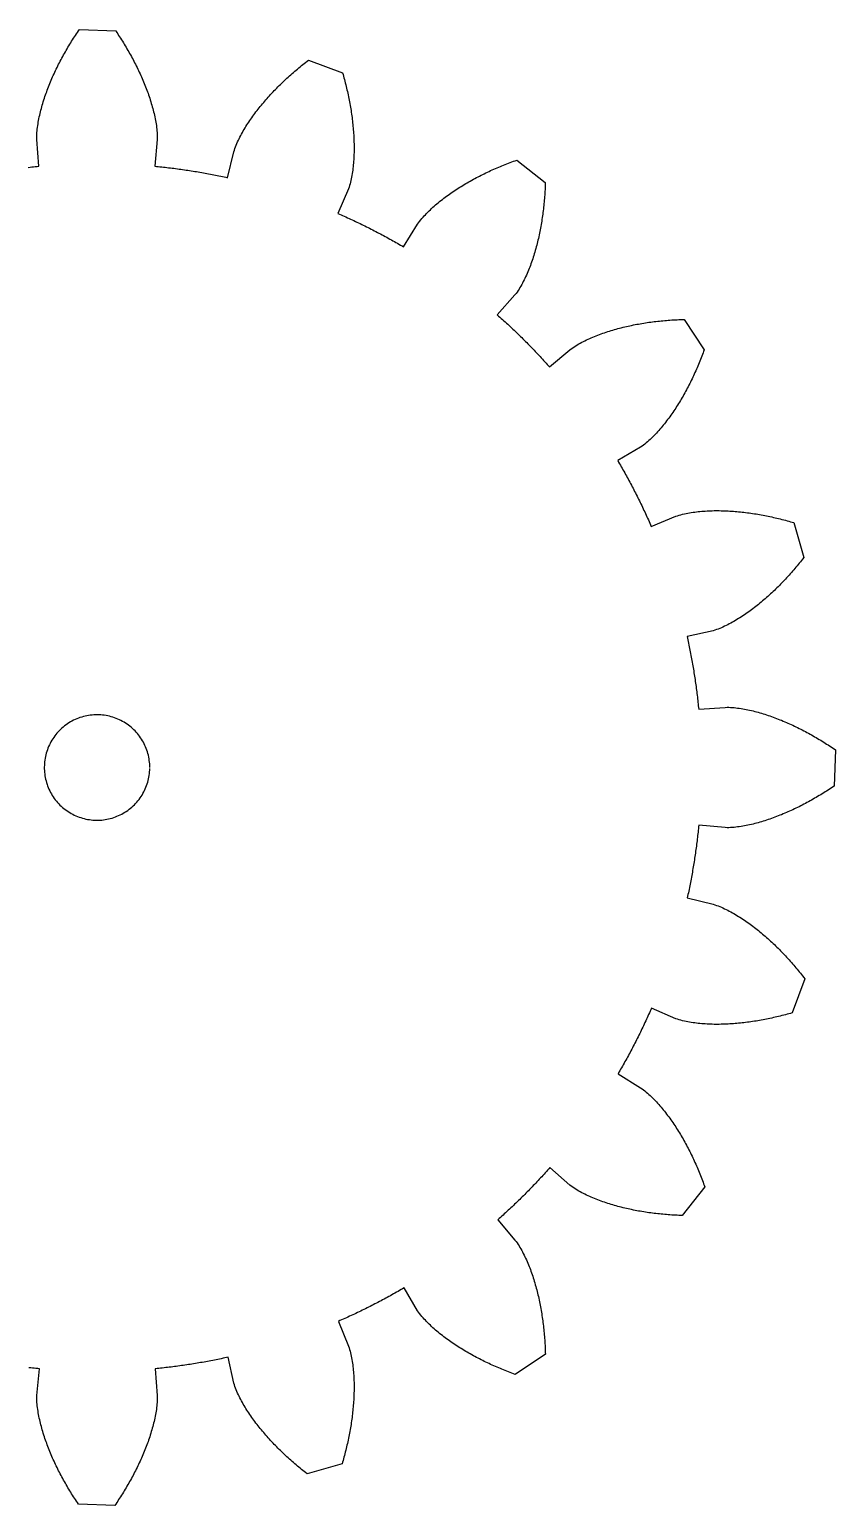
# Model space of a CAD drawing. Header units: millimetres. Extents: x -55 to 60, y -17 to 21.
# Drawn here: x 47.97 to 60.06, y -9.09 to 13.06 of the extents above; entities that cross this region are included whole.
import ezdxf

# ---------------------------------------------------------------- set-up
doc = ezdxf.new("R2010")
doc.units = ezdxf.units.MM
doc.header["$MEASUREMENT"] = 0
doc.layers.add('Layer 1', color=7, linetype='Continuous')

msp = doc.modelspace()

# ---------------------------------------------------------------- linework, layer by layer
at = {"layer": 'Layer 1', "color": 40, "lineweight": 25}
msp.add_lwpolyline([(47.9523, 10.9928), (47.9785, 10.9957), (48.0047, 10.9986), (48.031, 11.0014), (48.0572, 11.0042), (48.0834, 11.0068), (48.1097, 11.0094), (48.0807, 11.4084), (48.0797, 11.4347), (48.0799, 11.4611), (48.0809, 11.4875), (48.0825, 11.5138), (48.0847, 11.5401), (48.0873, 11.5664), (48.0905, 11.5926), (48.094, 11.6187), (48.0979, 11.6448), (48.1022, 11.6708), (48.1069, 11.6968), (48.1118, 11.7227), (48.1171, 11.7486), (48.1227, 11.7744), (48.1286, 11.8001), (48.1348, 11.8258), (48.1412, 11.8514), (48.1479, 11.8769), (48.1548, 11.9024), (48.162, 11.9278), (48.1694, 11.9531), (48.1771, 11.9784), (48.185, 12.0036), (48.1931, 12.0288), (48.2015, 12.0538), (48.21, 12.0788), (48.2187, 12.1037), (48.2277, 12.1285), (48.2368, 12.1533), (48.2462, 12.1781), (48.2557, 12.2027), (48.2654, 12.2272), (48.2753, 12.2517), (48.2854, 12.2761), (48.2957, 12.3005), (48.3061, 12.3247), (48.3167, 12.3489), (48.3275, 12.373), (48.3384, 12.397), (48.3495, 12.421), (48.3608, 12.4449), (48.3722, 12.4687), (48.3838, 12.4924), (48.3955, 12.5161), (48.4074, 12.5397), (48.4194, 12.5632), (48.4316, 12.5867), (48.4439, 12.6101), (48.4564, 12.6334), (48.469, 12.6566), (48.4817, 12.6797), (48.4946, 12.7028), (48.5076, 12.7258), (48.5208, 12.7487), (48.534, 12.7715), (48.5475, 12.7943), (48.561, 12.817), (48.5747, 12.8396), (48.5885, 12.8621), (48.6024, 12.8846), (48.6165, 12.907), (48.6306, 12.9293), (48.6449, 12.9515), (48.6593, 12.9736), (48.6738, 12.9957), (48.6884, 13.0177), (48.7032, 13.0396), (48.718, 13.0615), (49.2635, 13.0396), (49.2782, 13.0177), (49.2929, 12.9957), (49.3074, 12.9736), (49.3218, 12.9515), (49.3361, 12.9293), (49.3502, 12.907), (49.3643, 12.8846), (49.3782, 12.8621), (49.392, 12.8396), (49.4057, 12.817), (49.4192, 12.7943), (49.4326, 12.7715), (49.4459, 12.7487), (49.459, 12.7258), (49.4721, 12.7028), (49.485, 12.6797), (49.4977, 12.6566), (49.5103, 12.6334), (49.5228, 12.6101), (49.5351, 12.5867), (49.5473, 12.5632), (49.5593, 12.5397), (49.5712, 12.5161), (49.5829, 12.4924), (49.5945, 12.4687), (49.6059, 12.4449), (49.6171, 12.421), (49.6282, 12.397), (49.6392, 12.373), (49.65, 12.3489), (49.6606, 12.3247), (49.671, 12.3005), (49.6812, 12.2761), (49.6913, 12.2517), (49.7012, 12.2272), (49.7109, 12.2027), (49.7205, 12.1781), (49.7298, 12.1533), (49.739, 12.1285), (49.7479, 12.1037), (49.7567, 12.0788), (49.7652, 12.0538), (49.7735, 12.0288), (49.7817, 12.0036), (49.7896, 11.9784), (49.7972, 11.9531), (49.8046, 11.9278), (49.8118, 11.9024), (49.8188, 11.8769), (49.8255, 11.8514), (49.8319, 11.8258), (49.8381, 11.8001), (49.8439, 11.7744), (49.8495, 11.7486), (49.8548, 11.7227), (49.8598, 11.6968), (49.8644, 11.6708), (49.8687, 11.6448), (49.8727, 11.6187), (49.8762, 11.5926), (49.8793, 11.5664), (49.882, 11.5401), (49.8842, 11.5138), (49.8858, 11.4875), (49.8868, 11.4611), (49.887, 11.4347), (49.8859, 11.4084), (49.8478, 11.0103), (49.874, 11.0077), (49.9003, 11.0051), (49.9265, 11.0024), (49.9528, 10.9996), (49.979, 10.9968), (50.0052, 10.9938), (50.0314, 10.9908), (50.0576, 10.9877), (50.0838, 10.9846), (50.1099, 10.9813), (50.1361, 10.978), (50.1623, 10.9746), (50.1884, 10.9712), (50.2146, 10.9676), (50.2407, 10.964), (50.2668, 10.9603), (50.2929, 10.9565), (50.319, 10.9527), (50.3451, 10.9488), (50.3711, 10.9448), (50.3972, 10.9407), (50.4232, 10.9365), (50.4493, 10.9323), (50.4753, 10.928), (50.5013, 10.9236), (50.5273, 10.9192), (50.5533, 10.9146), (50.5793, 10.91), (50.6052, 10.9054), (50.6312, 10.9006), (50.6571, 10.8958), (50.683, 10.8909), (50.7089, 10.8859), (50.7348, 10.8808), (50.7607, 10.8757), (50.7865, 10.8705), (50.8124, 10.8652), (50.8382, 10.8598), (50.864, 10.8544), (50.8898, 10.8489), (50.9156, 10.8433), (50.9413, 10.8377), (51.0371, 11.226), (51.0442, 11.2514), (51.0526, 11.2765), (51.0617, 11.3012), (51.0713, 11.3258), (51.0815, 11.3501), (51.0922, 11.3743), (51.1033, 11.3982), (51.1147, 11.422), (51.1265, 11.4456), (51.1386, 11.469), (51.1511, 11.4923), (51.1638, 11.5154), (51.1768, 11.5383), (51.1901, 11.5612), (51.2037, 11.5838), (51.2175, 11.6063), (51.2315, 11.6287), (51.2457, 11.6509), (51.2602, 11.673), (51.2749, 11.6949), (51.2898, 11.7167), (51.3049, 11.7384), (51.3202, 11.7599), (51.3357, 11.7813), (51.3514, 11.8026), (51.3672, 11.8237), (51.3832, 11.8447), (51.3994, 11.8656), (51.4158, 11.8863), (51.4323, 11.9069), (51.449, 11.9274), (51.4658, 11.9478), (51.4828, 11.968), (51.4999, 11.9881), (51.5172, 12.0081), (51.5346, 12.0279), (51.5522, 12.0476), (51.5698, 12.0672), (51.5877, 12.0867), (51.6057, 12.1061), (51.6237, 12.1253), (51.6419, 12.1444), (51.6603, 12.1634), (51.6788, 12.1823), (51.6973, 12.2011), (51.716, 12.2197), (51.7349, 12.2383), (51.7538, 12.2567), (51.7729, 12.275), (51.792, 12.2932), (51.8113, 12.3112), (51.8307, 12.3292), (51.8502, 12.3471), (51.8698, 12.3648), (51.8894, 12.3824), (51.9093, 12.3999), (51.9291, 12.4173), (51.9492, 12.4346), (51.9692, 12.4518), (51.9894, 12.4688), (52.0097, 12.4858), (52.03, 12.5026), (52.0505, 12.5193), (52.071, 12.5359), (52.0916, 12.5524), (52.1123, 12.5688), (52.1331, 12.5851), (52.154, 12.6013), (52.666, 12.412), (52.6733, 12.3866), (52.6804, 12.3611), (52.6874, 12.3357), (52.6943, 12.3101), (52.701, 12.2846), (52.7075, 12.2591), (52.714, 12.2334), (52.7203, 12.2077), (52.7264, 12.1821), (52.7325, 12.1563), (52.7383, 12.1306), (52.7441, 12.1047), (52.7496, 12.0789), (52.755, 12.0531), (52.7603, 12.0272), (52.7655, 12.0012), (52.7704, 11.9753), (52.7752, 11.9493), (52.7799, 11.9233), (52.7844, 11.8972), (52.7887, 11.8712), (52.7929, 11.8451), (52.7969, 11.819), (52.8007, 11.7929), (52.8044, 11.7667), (52.8079, 11.7406), (52.8112, 11.7144), (52.8144, 11.6881), (52.8174, 11.6619), (52.8201, 11.6356), (52.8227, 11.6094), (52.8252, 11.5831), (52.8274, 11.5568), (52.8295, 11.5304), (52.8313, 11.5041), (52.833, 11.4777), (52.8344, 11.4514), (52.8357, 11.425), (52.8367, 11.3985), (52.8376, 11.3721), (52.8382, 11.3458), (52.8386, 11.3194), (52.8388, 11.293), (52.8387, 11.2666), (52.8384, 11.2401), (52.8379, 11.2137), (52.8371, 11.1873), (52.8361, 11.161), (52.8349, 11.1346), (52.8333, 11.1082), (52.8315, 11.0819), (52.8295, 11.0556), (52.8271, 11.0293), (52.8244, 11.003), (52.8215, 10.9768), (52.8182, 10.9506), (52.8146, 10.9245), (52.8106, 10.8984), (52.8063, 10.8724), (52.8016, 10.8464), (52.7965, 10.8205), (52.7909, 10.7947), (52.7848, 10.769), (52.7783, 10.7435), (52.771, 10.7181), (52.7631, 10.693), (52.7539, 10.6682), (52.5946, 10.3014), (52.6188, 10.2909), (52.643, 10.2803), (52.6671, 10.2696), (52.6912, 10.2588), (52.7152, 10.248), (52.7393, 10.2371), (52.7632, 10.2261), (52.7872, 10.2151), (52.8111, 10.204), (52.835, 10.1928), (52.8589, 10.1816), (52.8827, 10.1703), (52.9065, 10.1589), (52.9303, 10.1475), (52.954, 10.136), (52.9777, 10.1244), (53.0013, 10.1127), (53.025, 10.101), (53.0486, 10.0892), (53.0721, 10.0774), (53.0957, 10.0654), (53.1191, 10.0534), (53.1426, 10.0414), (53.166, 10.0292), (53.1894, 10.017), (53.2128, 10.0048), (53.2361, 9.9924), (53.2593, 9.98), (53.2826, 9.9675), (53.3058, 9.955), (53.3289, 9.9424), (53.3521, 9.9297), (53.3752, 9.917), (53.3982, 9.9042), (53.4213, 9.8913), (53.4442, 9.8784), (53.4672, 9.8653), (53.4901, 9.8523), (53.5129, 9.8391), (53.5358, 9.8259), (53.5586, 9.8126), (53.5813, 9.7993), (53.7924, 10.1391), (53.8071, 10.161), (53.8227, 10.1822), (53.839, 10.203), (53.8558, 10.2233), (53.873, 10.2434), (53.8906, 10.263), (53.9085, 10.2824), (53.9268, 10.3014), (53.9453, 10.3203), (53.9641, 10.3388), (53.9831, 10.3571), (54.0023, 10.3751), (54.0218, 10.3929), (54.0415, 10.4105), (54.0614, 10.4279), (54.0815, 10.445), (54.1017, 10.462), (54.1221, 10.4787), (54.1427, 10.4952), (54.1635, 10.5115), (54.1844, 10.5277), (54.2054, 10.5436), (54.2267, 10.5594), (54.248, 10.5749), (54.2695, 10.5903), (54.291, 10.6055), (54.3127, 10.6205), (54.3346, 10.6353), (54.3566, 10.65), (54.3787, 10.6645), (54.4008, 10.6788), (54.4231, 10.693), (54.4455, 10.707), (54.4681, 10.7208), (54.4907, 10.7345), (54.5134, 10.748), (54.5361, 10.7613), (54.559, 10.7744), (54.582, 10.7875), (54.6051, 10.8004), (54.6282, 10.8131), (54.6514, 10.8256), (54.6747, 10.838), (54.6982, 10.8503), (54.7217, 10.8624), (54.7452, 10.8743), (54.7688, 10.8861), (54.7925, 10.8978), (54.8163, 10.9093), (54.8402, 10.9207), (54.864, 10.9319), (54.888, 10.943), (54.9121, 10.954), (54.9362, 10.9648), (54.9604, 10.9755), (54.9846, 10.986), (55.0089, 10.9964), (55.0333, 11.0067), (55.0577, 11.0168), (55.0821, 11.0268), (55.1067, 11.0366), (55.1312, 11.0463), (55.1558, 11.0559), (55.1805, 11.0654), (55.2052, 11.0747), (55.23, 11.0839), (55.2548, 11.0929), (55.2796, 11.1019), (55.7081, 10.7636), (55.7071, 10.7372), (55.7061, 10.7108), (55.7048, 10.6844), (55.7035, 10.658), (55.702, 10.6317), (55.7003, 10.6053), (55.6985, 10.5789), (55.6966, 10.5526), (55.6945, 10.5263), (55.6923, 10.4999), (55.6899, 10.4736), (55.6874, 10.4473), (55.6847, 10.421), (55.6818, 10.3947), (55.6789, 10.3685), (55.6757, 10.3422), (55.6724, 10.316), (55.669, 10.2899), (55.6654, 10.2637), (55.6616, 10.2375), (55.6577, 10.2114), (55.6536, 10.1853), (55.6493, 10.1592), (55.6449, 10.1331), (55.6403, 10.1072), (55.6355, 10.0812), (55.6306, 10.0553), (55.6255, 10.0293), (55.6202, 10.0034), (55.6148, 9.9776), (55.6091, 9.9518), (55.6033, 9.9261), (55.5973, 9.9004), (55.5911, 9.8747), (55.5847, 9.8491), (55.5782, 9.8235), (55.5714, 9.798), (55.5644, 9.7725), (55.5573, 9.747), (55.5499, 9.7216), (55.5423, 9.6964), (55.5346, 9.6712), (55.5266, 9.646), (55.5184, 9.6209), (55.5099, 9.5958), (55.5013, 9.5709), (55.4924, 9.546), (55.4833, 9.5212), (55.4739, 9.4966), (55.4643, 9.472), (55.4545, 9.4475), (55.4444, 9.4231), (55.434, 9.3988), (55.4234, 9.3746), (55.4124, 9.3506), (55.4012, 9.3267), (55.3897, 9.303), (55.3779, 9.2794), (55.3657, 9.256), (55.3532, 9.2328), (55.3404, 9.2097), (55.3271, 9.1869), (55.3134, 9.1643), (55.2992, 9.1421), (55.2845, 9.1202), (55.2692, 9.0987), (55.2528, 9.078), (54.988, 8.7784), (55.0077, 8.7609), (55.0274, 8.7433), (55.0471, 8.7257), (55.0666, 8.7081), (55.0862, 8.6903), (55.1057, 8.6725), (55.1251, 8.6547), (55.1445, 8.6368), (55.1638, 8.6189), (55.1831, 8.6009), (55.2023, 8.5828), (55.2214, 8.5647), (55.2406, 8.5465), (55.2596, 8.5283), (55.2786, 8.51), (55.2976, 8.4917), (55.3165, 8.4733), (55.3353, 8.4548), (55.3541, 8.4363), (55.3729, 8.4177), (55.3916, 8.3991), (55.4102, 8.3805), (55.4288, 8.3617), (55.4473, 8.343), (55.4658, 8.3241), (55.4842, 8.3052), (55.5025, 8.2863), (55.5208, 8.2673), (55.5391, 8.2483), (55.5573, 8.2292), (55.5754, 8.21), (55.5935, 8.1908), (55.6115, 8.1716), (55.6295, 8.1523), (55.6474, 8.1329), (55.6653, 8.1135), (55.6831, 8.094), (55.7008, 8.0745), (55.7185, 8.055), (55.7361, 8.0353), (55.7537, 8.0157), (55.7712, 7.996), (56.077, 8.2539), (56.0977, 8.2702), (56.1191, 8.2856), (56.141, 8.3003), (56.1633, 8.3144), (56.1859, 8.3281), (56.2087, 8.3414), (56.2317, 8.3543), (56.2549, 8.3668), (56.2784, 8.3789), (56.3019, 8.3908), (56.3257, 8.4023), (56.3496, 8.4135), (56.3736, 8.4244), (56.3978, 8.435), (56.422, 8.4454), (56.4464, 8.4555), (56.4709, 8.4654), (56.4955, 8.475), (56.5202, 8.4843), (56.545, 8.4934), (56.5698, 8.5023), (56.5948, 8.511), (56.6198, 8.5194), (56.6449, 8.5276), (56.6701, 8.5356), (56.6953, 8.5434), (56.7206, 8.5509), (56.746, 8.5583), (56.7714, 8.5655), (56.7969, 8.5724), (56.8224, 8.5792), (56.848, 8.5858), (56.8736, 8.5921), (56.8993, 8.5983), (56.925, 8.6043), (56.9508, 8.6102), (56.9766, 8.6158), (57.0024, 8.6213), (57.0283, 8.6265), (57.0542, 8.6317), (57.0802, 8.6366), (57.1061, 8.6413), (57.1321, 8.6459), (57.1582, 8.6504), (57.1843, 8.6546), (57.2103, 8.6587), (57.2364, 8.6626), (57.2626, 8.6664), (57.2888, 8.67), (57.315, 8.6735), (57.3412, 8.6768), (57.3674, 8.6799), (57.3937, 8.6829), (57.42, 8.6857), (57.4462, 8.6884), (57.4726, 8.6909), (57.4989, 8.6933), (57.5252, 8.6955), (57.5515, 8.6976), (57.5779, 8.6996), (57.6043, 8.7014), (57.6306, 8.703), (57.657, 8.7045), (57.6834, 8.7059), (57.7097, 8.7071), (57.7361, 8.7082), (57.7625, 8.7091), (57.7889, 8.71), (58.0919, 8.2558), (58.0828, 8.231), (58.0736, 8.2063), (58.0643, 8.1815), (58.0549, 8.1569), (58.0453, 8.1323), (58.0356, 8.1077), (58.0257, 8.0832), (58.0157, 8.0587), (58.0056, 8.0343), (57.9953, 8.01), (57.985, 7.9857), (57.9744, 7.9614), (57.9638, 7.9373), (57.9529, 7.9132), (57.942, 7.8891), (57.9309, 7.8651), (57.9197, 7.8412), (57.9083, 7.8174), (57.8968, 7.7936), (57.8851, 7.7699), (57.8733, 7.7462), (57.8613, 7.7227), (57.8492, 7.6992), (57.837, 7.6758), (57.8246, 7.6525), (57.812, 7.6293), (57.7993, 7.6061), (57.7864, 7.583), (57.7734, 7.5601), (57.7602, 7.5372), (57.7469, 7.5144), (57.7334, 7.4917), (57.7198, 7.4691), (57.7059, 7.4466), (57.692, 7.4242), (57.6778, 7.4019), (57.6635, 7.3797), (57.649, 7.3576), (57.6343, 7.3356), (57.6195, 7.3138), (57.6044, 7.2921), (57.5893, 7.2705), (57.5739, 7.249), (57.5583, 7.2277), (57.5426, 7.2065), (57.5266, 7.1854), (57.5105, 7.1645), (57.4942, 7.1438), (57.4776, 7.1232), (57.4609, 7.1027), (57.444, 7.0825), (57.4268, 7.0624), (57.4095, 7.0425), (57.3919, 7.0228), (57.3741, 7.0034), (57.356, 6.9841), (57.3377, 6.9651), (57.3192, 6.9463), (57.3004, 6.9278), (57.2813, 6.9096), (57.262, 6.8917), (57.2423, 6.8741), (57.2223, 6.8568), (57.202, 6.84), (57.1812, 6.8238), (57.16, 6.8081), (57.138, 6.7934), (56.7936, 6.5903), (56.8069, 6.5676), (56.8202, 6.5448), (56.8335, 6.522), (56.8466, 6.4991), (56.8597, 6.4762), (56.8728, 6.4533), (56.8857, 6.4303), (56.8986, 6.4073), (56.9115, 6.3843), (56.9242, 6.3612), (56.9369, 6.3381), (56.9496, 6.3149), (56.9621, 6.2917), (56.9746, 6.2685), (56.987, 6.2452), (56.9994, 6.222), (57.0117, 6.1986), (57.0239, 6.1752), (57.0361, 6.1518), (57.0482, 6.1284), (57.0602, 6.1049), (57.0721, 6.0814), (57.084, 6.0579), (57.0958, 6.0343), (57.1076, 6.0107), (57.1193, 5.987), (57.1309, 5.9633), (57.1424, 5.9396), (57.1539, 5.9159), (57.1653, 5.8921), (57.1766, 5.8683), (57.1879, 5.8444), (57.1991, 5.8205), (57.2102, 5.7966), (57.2213, 5.7727), (57.2322, 5.7487), (57.2432, 5.7247), (57.254, 5.7006), (57.2648, 5.6766), (57.2755, 5.6525), (57.2861, 5.6283), (57.2967, 5.6042), (57.6672, 5.755), (57.6919, 5.7641), (57.7171, 5.7721), (57.7424, 5.7793), (57.768, 5.7859), (57.7937, 5.7919), (57.8195, 5.7975), (57.8454, 5.8026), (57.8713, 5.8073), (57.8973, 5.8117), (57.9234, 5.8156), (57.9496, 5.8192), (57.9757, 5.8225), (58.002, 5.8255), (58.0282, 5.8281), (58.0545, 5.8305), (58.0808, 5.8326), (58.1072, 5.8344), (58.1335, 5.8359), (58.1599, 5.8372), (58.1863, 5.8382), (58.2127, 5.8389), (58.2391, 5.8395), (58.2655, 5.8397), (58.2919, 5.8398), (58.3183, 5.8396), (58.3447, 5.8392), (58.3711, 5.8386), (58.3975, 5.8378), (58.4239, 5.8367), (58.4503, 5.8355), (58.4767, 5.834), (58.503, 5.8324), (58.5294, 5.8305), (58.5557, 5.8285), (58.582, 5.8262), (58.6083, 5.8238), (58.6346, 5.8212), (58.6608, 5.8184), (58.6871, 5.8154), (58.7133, 5.8123), (58.7395, 5.8089), (58.7657, 5.8054), (58.7918, 5.8018), (58.818, 5.7979), (58.8441, 5.7939), (58.8701, 5.7898), (58.8962, 5.7854), (58.9223, 5.7809), (58.9483, 5.7763), (58.9742, 5.7715), (59.0001, 5.7665), (59.0261, 5.7614), (59.052, 5.7561), (59.0779, 5.7507), (59.1037, 5.7451), (59.1295, 5.7394), (59.1553, 5.7335), (59.181, 5.7275), (59.2067, 5.7213), (59.2324, 5.715), (59.258, 5.7086), (59.2836, 5.702), (59.3091, 5.6953), (59.3346, 5.6884), (59.3601, 5.6815), (59.3855, 5.6743), (59.4109, 5.6671), (59.4363, 5.6597), (59.5841, 5.1342), (59.5678, 5.1134), (59.5514, 5.0927), (59.5349, 5.072), (59.5183, 5.0515), (59.5016, 5.0311), (59.4848, 5.0107), (59.4678, 4.9904), (59.4507, 4.9703), (59.4336, 4.9502), (59.4163, 4.9302), (59.3989, 4.9103), (59.3814, 4.8905), (59.3638, 4.8708), (59.346, 4.8512), (59.3282, 4.8317), (59.3102, 4.8123), (59.2921, 4.7931), (59.274, 4.7739), (59.2556, 4.7549), (59.2372, 4.7359), (59.2187, 4.7171), (59.2001, 4.6984), (59.1813, 4.6798), (59.1624, 4.6613), (59.1434, 4.643), (59.1243, 4.6248), (59.1051, 4.6067), (59.0857, 4.5887), (59.0662, 4.5709), (59.0466, 4.5532), (59.0269, 4.5356), (59.007, 4.5182), (58.9871, 4.501), (58.9669, 4.4838), (58.9467, 4.4668), (58.9264, 4.45), (58.9059, 4.4333), (58.8853, 4.4168), (58.8645, 4.4004), (58.8437, 4.3842), (58.8227, 4.3682), (58.8016, 4.3524), (58.7803, 4.3367), (58.7589, 4.3212), (58.7374, 4.3059), (58.7157, 4.2908), (58.6939, 4.2759), (58.672, 4.2613), (58.6499, 4.2468), (58.6277, 4.2325), (58.6053, 4.2185), (58.5828, 4.2047), (58.5601, 4.1912), (58.5373, 4.1779), (58.5144, 4.1648), (58.4912, 4.1521), (58.468, 4.1397), (58.4445, 4.1275), (58.4209, 4.1157), (58.3972, 4.1043), (58.3732, 4.0932), (58.3491, 4.0826), (58.3247, 4.0724), (58.3002, 4.0627), (58.2754, 4.0536), (58.2504, 4.0453), (58.225, 4.0381), (57.8346, 3.9514), (57.8403, 3.9256), (57.8459, 3.8999), (57.8515, 3.8741), (57.8569, 3.8483), (57.8623, 3.8224), (57.8676, 3.7966), (57.8728, 3.7708), (57.878, 3.7449), (57.8831, 3.719), (57.8881, 3.6931), (57.893, 3.6672), (57.8979, 3.6413), (57.9027, 3.6153), (57.9074, 3.5894), (57.912, 3.5634), (57.9166, 3.5374), (57.921, 3.5115), (57.9254, 3.4854), (57.9298, 3.4594), (57.934, 3.4334), (57.9382, 3.4074), (57.9423, 3.3813), (57.9463, 3.3552), (57.9503, 3.3292), (57.9542, 3.3031), (57.9579, 3.277), (57.9617, 3.2509), (57.9653, 3.2247), (57.9689, 3.1986), (57.9724, 3.1725), (57.9758, 3.1463), (57.9791, 3.1201), (57.9824, 3.094), (57.9856, 3.0678), (57.9887, 3.0416), (57.9917, 3.0154), (57.9947, 2.9892), (57.9976, 2.963), (58.0004, 2.9367), (58.0031, 2.9105), (58.0058, 2.8843), (58.0084, 2.858), (58.4073, 2.887), (58.4337, 2.888), (58.4601, 2.8878), (58.4864, 2.8868), (58.5128, 2.8852), (58.5391, 2.883), (58.5653, 2.8804), (58.5915, 2.8772), (58.6177, 2.8737), (58.6438, 2.8698), (58.6698, 2.8655), (58.6958, 2.8608), (58.7217, 2.8559), (58.7475, 2.8506), (58.7733, 2.845), (58.7991, 2.8391), (58.8247, 2.8329), (58.8503, 2.8265), (58.8759, 2.8198), (58.9014, 2.8129), (58.9268, 2.8057), (58.9521, 2.7983), (58.9774, 2.7906), (59.0026, 2.7827), (59.0277, 2.7746), (59.0528, 2.7663), (59.0777, 2.7577), (59.1026, 2.749), (59.1275, 2.74), (59.1523, 2.7309), (59.177, 2.7215), (59.2016, 2.712), (59.2262, 2.7023), (59.2507, 2.6924), (59.2751, 2.6823), (59.2994, 2.672), (59.3237, 2.6616), (59.3479, 2.651), (59.3719, 2.6402), (59.396, 2.6293), (59.42, 2.6182), (59.4439, 2.6069), (59.4677, 2.5955), (59.4914, 2.584), (59.5151, 2.5722), (59.5387, 2.5603), (59.5622, 2.5483), (59.5856, 2.5361), (59.609, 2.5238), (59.6323, 2.5113), (59.6555, 2.4987), (59.6786, 2.486), (59.7017, 2.4731), (59.7247, 2.4601), (59.7477, 2.4469), (59.7705, 2.4337), (59.7933, 2.4202), (59.816, 2.4067), (59.8386, 2.393), (59.8611, 2.3792), (59.8836, 2.3653), (59.906, 2.3512), (59.9283, 2.3371), (59.9505, 2.3228), (59.9726, 2.3084), (59.9947, 2.2939), (60.0167, 2.2793), (60.0386, 2.2645), (60.0604, 2.2497), (60.0386, 1.7042), (60.0167, 1.6895), (59.9947, 1.6748), (59.9726, 1.6603), (59.9505, 1.6459), (59.9283, 1.6316), (59.906, 1.6175), (59.8836, 1.6034), (59.8611, 1.5895), (59.8386, 1.5757), (59.816, 1.562), (59.7933, 1.5485), (59.7705, 1.5351), (59.7477, 1.5218), (59.7247, 1.5087), (59.7017, 1.4956), (59.6786, 1.4827), (59.6555, 1.47), (59.6323, 1.4574), (59.609, 1.4449), (59.5856, 1.4326), (59.5622, 1.4204), (59.5387, 1.4084), (59.5151, 1.3965), (59.4914, 1.3848), (59.4677, 1.3732), (59.4439, 1.3618), (59.42, 1.3506), (59.396, 1.3395), (59.3719, 1.3285), (59.3479, 1.3178), (59.3237, 1.3072), (59.2994, 1.2967), (59.2751, 1.2865), (59.2507, 1.2764), (59.2262, 1.2665), (59.2016, 1.2568), (59.177, 1.2472), (59.1523, 1.2379), (59.1275, 1.2287), (59.1026, 1.2198), (59.0777, 1.211), (59.0528, 1.2025), (59.0277, 1.1942), (59.0026, 1.1861), (58.9774, 1.1782), (58.9521, 1.1705), (58.9268, 1.1631), (58.9014, 1.1559), (58.8759, 1.1489), (58.8503, 1.1422), (58.8247, 1.1358), (58.7991, 1.1296), (58.7733, 1.1238), (58.7475, 1.1182), (58.7217, 1.1129), (58.6958, 1.1079), (58.6698, 1.1033), (58.6438, 1.099), (58.6177, 1.095), (58.5915, 1.0915), (58.5653, 1.0884), (58.5391, 1.0857), (58.5128, 1.0835), (58.4864, 1.0819), (58.4601, 1.0809), (58.4337, 1.0807), (58.4073, 1.0818), (58.0093, 1.1199), (58.0067, 1.0937), (58.0041, 1.0674), (58.0014, 1.0412), (57.9986, 1.015), (57.9957, 0.9887), (57.9928, 0.9625), (57.9898, 0.9363), (57.9867, 0.9101), (57.9835, 0.8839), (57.9803, 0.8578), (57.977, 0.8316), (57.9736, 0.8054), (57.9701, 0.7793), (57.9666, 0.7532), (57.963, 0.727), (57.9593, 0.7009), (57.9555, 0.6748), (57.9516, 0.6487), (57.9477, 0.6226), (57.9437, 0.5966), (57.9396, 0.5705), (57.9355, 0.5445), (57.9313, 0.5184), (57.927, 0.4924), (57.9226, 0.4664), (57.9181, 0.4404), (57.9136, 0.4144), (57.909, 0.3884), (57.9043, 0.3625), (57.8996, 0.3365), (57.8947, 0.3106), (57.8898, 0.2847), (57.8848, 0.2588), (57.8798, 0.2329), (57.8747, 0.207), (57.8694, 0.1812), (57.8642, 0.1553), (57.8588, 0.1295), (57.8534, 0.1037), (57.8479, 0.0779), (57.8423, 0.0521), (57.8366, 0.0264), (58.225, -0.0694), (58.2504, -0.0765), (58.2754, -0.0849), (58.3002, -0.0939), (58.3247, -0.1036), (58.3491, -0.1138), (58.3732, -0.1245), (58.3972, -0.1356), (58.4209, -0.147), (58.4445, -0.1588), (58.468, -0.1709), (58.4912, -0.1834), (58.5144, -0.1961), (58.5373, -0.2091), (58.5601, -0.2224), (58.5828, -0.236), (58.6053, -0.2497), (58.6277, -0.2638), (58.6499, -0.278), (58.672, -0.2925), (58.6939, -0.3072), (58.7157, -0.3221), (58.7374, -0.3372), (58.7589, -0.3525), (58.7803, -0.368), (58.8016, -0.3837), (58.8227, -0.3995), (58.8437, -0.4155), (58.8645, -0.4317), (58.8853, -0.4481), (58.9059, -0.4646), (58.9264, -0.4813), (58.9467, -0.4981), (58.9669, -0.5151), (58.9871, -0.5322), (59.007, -0.5495), (59.0269, -0.5669), (59.0466, -0.5844), (59.0662, -0.6021), (59.0857, -0.62), (59.1051, -0.638), (59.1243, -0.656), (59.1434, -0.6742), (59.1624, -0.6926), (59.1813, -0.7111), (59.2001, -0.7296), (59.2187, -0.7483), (59.2372, -0.7672), (59.2556, -0.7861), (59.274, -0.8052), (59.2921, -0.8243), (59.3102, -0.8436), (59.3282, -0.863), (59.346, -0.8825), (59.3638, -0.9021), (59.3814, -0.9217), (59.3989, -0.9415), (59.4163, -0.9614), (59.4336, -0.9814), (59.4507, -1.0015), (59.4678, -1.0217), (59.4848, -1.042), (59.5016, -1.0623), (59.5183, -1.0828), (59.5349, -1.1033), (59.5514, -1.1239), (59.5678, -1.1446), (59.5841, -1.1654), (59.6003, -1.1863), (59.4109, -1.6983), (59.3855, -1.7056), (59.3601, -1.7127), (59.3346, -1.7197), (59.3091, -1.7266), (59.2836, -1.7333), (59.258, -1.7398), (59.2324, -1.7463), (59.2067, -1.7526), (59.181, -1.7587), (59.1553, -1.7648), (59.1295, -1.7706), (59.1037, -1.7763), (59.0779, -1.7819), (59.052, -1.7873), (59.0261, -1.7926), (59.0001, -1.7978), (58.9742, -1.8027), (58.9483, -1.8075), (58.9223, -1.8122), (58.8962, -1.8167), (58.8701, -1.821), (58.8441, -1.8252), (58.818, -1.8292), (58.7918, -1.833), (58.7657, -1.8367), (58.7395, -1.8402), (58.7133, -1.8435), (58.6871, -1.8467), (58.6608, -1.8496), (58.6346, -1.8524), (58.6083, -1.855), (58.582, -1.8575), (58.5557, -1.8597), (58.5294, -1.8618), (58.503, -1.8636), (58.4767, -1.8653), (58.4503, -1.8667), (58.4239, -1.868), (58.3975, -1.869), (58.3711, -1.8698), (58.3447, -1.8705), (58.3183, -1.8709), (58.2919, -1.871), (58.2655, -1.871), (58.2391, -1.8707), (58.2127, -1.8702), (58.1863, -1.8694), (58.1599, -1.8684), (58.1335, -1.8672), (58.1072, -1.8656), (58.0808, -1.8638), (58.0545, -1.8618), (58.0282, -1.8594), (58.002, -1.8567), (57.9757, -1.8538), (57.9496, -1.8505), (57.9234, -1.8469), (57.8973, -1.8429), (57.8713, -1.8386), (57.8454, -1.8339), (57.8195, -1.8288), (57.7937, -1.8232), (57.768, -1.8171), (57.7424, -1.8105), (57.7171, -1.8033), (57.6919, -1.7953), (57.6672, -1.7862), (57.3004, -1.6269), (57.2898, -1.6511), (57.2792, -1.6753), (57.2685, -1.6994), (57.2578, -1.7235), (57.247, -1.7475), (57.2361, -1.7715), (57.2251, -1.7955), (57.2141, -1.8195), (57.203, -1.8434), (57.1918, -1.8673), (57.1806, -1.8912), (57.1693, -1.915), (57.1579, -1.9388), (57.1464, -1.9626), (57.1349, -1.9863), (57.1233, -2.01), (57.1117, -2.0336), (57.1, -2.0573), (57.0882, -2.0809), (57.0763, -2.1044), (57.0644, -2.1279), (57.0524, -2.1514), (57.0403, -2.1749), (57.0282, -2.1983), (57.016, -2.2217), (57.0037, -2.245), (56.9914, -2.2684), (56.979, -2.2916), (56.9665, -2.3149), (56.954, -2.3381), (56.9414, -2.3612), (56.9287, -2.3844), (56.9159, -2.4075), (56.9031, -2.4305), (56.8902, -2.4535), (56.8773, -2.4765), (56.8643, -2.4995), (56.8512, -2.5224), (56.8381, -2.5452), (56.8249, -2.5681), (56.8116, -2.5909), (56.7983, -2.6136), (57.138, -2.8247), (57.16, -2.8394), (57.1812, -2.855), (57.202, -2.8713), (57.2223, -2.8881), (57.2423, -2.9053), (57.262, -2.9229), (57.2813, -2.9408), (57.3004, -2.9591), (57.3192, -2.9776), (57.3377, -2.9964), (57.356, -3.0154), (57.3741, -3.0346), (57.3919, -3.0541), (57.4095, -3.0738), (57.4268, -3.0937), (57.444, -3.1138), (57.4609, -3.134), (57.4776, -3.1544), (57.4942, -3.175), (57.5105, -3.1958), (57.5266, -3.2167), (57.5426, -3.2377), (57.5583, -3.2589), (57.5739, -3.2803), (57.5893, -3.3017), (57.6044, -3.3233), (57.6195, -3.345), (57.6343, -3.3669), (57.649, -3.3889), (57.6635, -3.411), (57.6778, -3.4331), (57.692, -3.4554), (57.7059, -3.4778), (57.7198, -3.5004), (57.7334, -3.523), (57.7469, -3.5457), (57.7602, -3.5684), (57.7734, -3.5913), (57.7864, -3.6143), (57.7993, -3.6374), (57.812, -3.6605), (57.8246, -3.6837), (57.837, -3.707), (57.8492, -3.7305), (57.8613, -3.754), (57.8733, -3.7775), (57.8851, -3.8011), (57.8968, -3.8248), (57.9083, -3.8486), (57.9197, -3.8724), (57.9309, -3.8963), (57.942, -3.9203), (57.9529, -3.9444), (57.9638, -3.9685), (57.9744, -3.9927), (57.985, -4.0169), (57.9953, -4.0412), (58.0056, -4.0656), (58.0157, -4.09), (58.0257, -4.1144), (58.0356, -4.139), (58.0453, -4.1635), (58.0549, -4.1881), (58.0643, -4.2128), (58.0736, -4.2375), (58.0828, -4.2623), (58.0919, -4.2871), (58.1008, -4.3119), (57.7625, -4.7404), (57.7361, -4.7394), (57.7097, -4.7384), (57.6834, -4.7371), (57.657, -4.7358), (57.6306, -4.7343), (57.6043, -4.7326), (57.5779, -4.7308), (57.5515, -4.7289), (57.5252, -4.7268), (57.4989, -4.7246), (57.4726, -4.7222), (57.4462, -4.7196), (57.42, -4.717), (57.3937, -4.7141), (57.3674, -4.7112), (57.3412, -4.708), (57.315, -4.7047), (57.2888, -4.7013), (57.2626, -4.6977), (57.2364, -4.6939), (57.2103, -4.69), (57.1843, -4.6859), (57.1582, -4.6816), (57.1321, -4.6772), (57.1061, -4.6726), (57.0802, -4.6678), (57.0542, -4.6629), (57.0283, -4.6578), (57.0024, -4.6525), (56.9766, -4.6471), (56.9508, -4.6414), (56.925, -4.6356), (56.8993, -4.6296), (56.8736, -4.6234), (56.848, -4.617), (56.8224, -4.6105), (56.7969, -4.6037), (56.7714, -4.5967), (56.746, -4.5896), (56.7206, -4.5822), (56.6953, -4.5746), (56.6701, -4.5669), (56.6449, -4.5589), (56.6198, -4.5507), (56.5948, -4.5422), (56.5698, -4.5336), (56.545, -4.5247), (56.5202, -4.5156), (56.4955, -4.5062), (56.4709, -4.4966), (56.4464, -4.4868), (56.422, -4.4767), (56.3978, -4.4663), (56.3736, -4.4556), (56.3496, -4.4447), (56.3257, -4.4335), (56.3019, -4.422), (56.2784, -4.4102), (56.2549, -4.398), (56.2317, -4.3855), (56.2087, -4.3727), (56.1859, -4.3594), (56.1633, -4.3457), (56.141, -4.3315), (56.1191, -4.3168), (56.0977, -4.3015), (56.077, -4.2851), (55.7773, -4.0203), (55.7598, -4.04), (55.7423, -4.0597), (55.7247, -4.0794), (55.707, -4.0989), (55.6893, -4.1185), (55.6715, -4.138), (55.6537, -4.1574), (55.6358, -4.1768), (55.6178, -4.1961), (55.5998, -4.2154), (55.5818, -4.2346), (55.5636, -4.2537), (55.5455, -4.2729), (55.5272, -4.2919), (55.5089, -4.3109), (55.4906, -4.3299), (55.4722, -4.3488), (55.4538, -4.3676), (55.4353, -4.3864), (55.4167, -4.4052), (55.3981, -4.4239), (55.3794, -4.4425), (55.3607, -4.4611), (55.3419, -4.4796), (55.3231, -4.4981), (55.3042, -4.5165), (55.2853, -4.5348), (55.2663, -4.5531), (55.2472, -4.5714), (55.2281, -4.5896), (55.209, -4.6077), (55.1898, -4.6258), (55.1705, -4.6438), (55.1512, -4.6618), (55.1319, -4.6797), (55.1125, -4.6976), (55.093, -4.7154), (55.0735, -4.7331), (55.0539, -4.7508), (55.0343, -4.7684), (55.0146, -4.786), (54.9949, -4.8035), (55.2528, -5.1093), (55.2692, -5.13), (55.2845, -5.1514), (55.2992, -5.1733), (55.3134, -5.1956), (55.3271, -5.2182), (55.3404, -5.241), (55.3532, -5.264), (55.3657, -5.2872), (55.3779, -5.3107), (55.3897, -5.3342), (55.4012, -5.358), (55.4124, -5.3819), (55.4234, -5.4059), (55.434, -5.4301), (55.4444, -5.4543), (55.4545, -5.4787), (55.4643, -5.5032), (55.4739, -5.5278), (55.4833, -5.5525), (55.4924, -5.5773), (55.5013, -5.6021), (55.5099, -5.6271), (55.5184, -5.6521), (55.5266, -5.6772), (55.5346, -5.7024), (55.5423, -5.7276), (55.5499, -5.7529), (55.5573, -5.7783), (55.5644, -5.8037), (55.5714, -5.8292), (55.5782, -5.8547), (55.5847, -5.8803), (55.5911, -5.9059), (55.5973, -5.9316), (55.6033, -5.9573), (55.6091, -5.9831), (55.6148, -6.0089), (55.6202, -6.0347), (55.6255, -6.0606), (55.6306, -6.0865), (55.6355, -6.1125), (55.6403, -6.1384), (55.6449, -6.1644), (55.6493, -6.1905), (55.6536, -6.2166), (55.6577, -6.2426), (55.6616, -6.2687), (55.6654, -6.2949), (55.669, -6.3211), (55.6724, -6.3473), (55.6757, -6.3734), (55.6789, -6.3997), (55.6818, -6.426), (55.6847, -6.4523), (55.6874, -6.4785), (55.6899, -6.5049), (55.6923, -6.5312), (55.6945, -6.5575), (55.6966, -6.5838), (55.6985, -6.6102), (55.7003, -6.6366), (55.702, -6.6629), (55.7035, -6.6893), (55.7048, -6.7157), (55.7061, -6.742), (55.7071, -6.7684), (55.7081, -6.7948), (55.7089, -6.8212), (55.2548, -7.1242), (55.23, -7.1151), (55.2052, -7.1059), (55.1805, -7.0966), (55.1558, -7.0872), (55.1312, -7.0776), (55.1067, -7.0679), (55.0821, -7.058), (55.0577, -7.048), (55.0333, -7.0379), (55.0089, -7.0276), (54.9846, -7.0173), (54.9604, -7.0067), (54.9362, -6.996), (54.9121, -6.9852), (54.888, -6.9743), (54.864, -6.9632), (54.8402, -6.952), (54.8163, -6.9406), (54.7925, -6.9291), (54.7688, -6.9174), (54.7452, -6.9056), (54.7217, -6.8936), (54.6982, -6.8815), (54.6747, -6.8692), (54.6514, -6.8569), (54.6282, -6.8443), (54.6051, -6.8316), (54.582, -6.8187), (54.559, -6.8057), (54.5361, -6.7925), (54.5134, -6.7792), (54.4907, -6.7657), (54.4681, -6.7521), (54.4455, -6.7382), (54.4231, -6.7242), (54.4008, -6.7101), (54.3787, -6.6958), (54.3566, -6.6813), (54.3346, -6.6666), (54.3127, -6.6517), (54.291, -6.6367), (54.2695, -6.6216), (54.248, -6.6062), (54.2267, -6.5906), (54.2054, -6.5749), (54.1844, -6.5589), (54.1635, -6.5428), (54.1427, -6.5265), (54.1221, -6.5099), (54.1017, -6.4932), (54.0815, -6.4763), (54.0614, -6.4591), (54.0415, -6.4418), (54.0218, -6.4242), (54.0023, -6.4064), (53.9831, -6.3883), (53.9641, -6.37), (53.9453, -6.3515), (53.9268, -6.3327), (53.9085, -6.3136), (53.8906, -6.2943), (53.873, -6.2746), (53.8558, -6.2546), (53.839, -6.2342), (53.8227, -6.2135), (53.8071, -6.1923), (53.7924, -6.1703), (53.5893, -5.8259), (53.5665, -5.8392), (53.5438, -5.8525), (53.5209, -5.8658), (53.4981, -5.8789), (53.4752, -5.892), (53.4523, -5.9051), (53.4293, -5.918), (53.4063, -5.9309), (53.3832, -5.9438), (53.3602, -5.9565), (53.337, -5.9692), (53.3139, -5.9819), (53.2907, -5.9944), (53.2675, -6.0069), (53.2442, -6.0193), (53.2209, -6.0317), (53.1976, -6.044), (53.1742, -6.0562), (53.1508, -6.0684), (53.1273, -6.0805), (53.1039, -6.0925), (53.0804, -6.1044), (53.0568, -6.1163), (53.0332, -6.1281), (53.0096, -6.1399), (52.986, -6.1516), (52.9623, -6.1632), (52.9386, -6.1747), (52.9148, -6.1862), (52.891, -6.1976), (52.8672, -6.2089), (52.8434, -6.2202), (52.8195, -6.2314), (52.7956, -6.2425), (52.7716, -6.2535), (52.7476, -6.2645), (52.7236, -6.2754), (52.6996, -6.2863), (52.6755, -6.2971), (52.6514, -6.3078), (52.6273, -6.3184), (52.6031, -6.329), (52.7539, -6.6995), (52.7631, -6.7242), (52.771, -6.7494), (52.7783, -6.7747), (52.7848, -6.8003), (52.7909, -6.826), (52.7965, -6.8518), (52.8016, -6.8777), (52.8063, -6.9036), (52.8106, -6.9296), (52.8146, -6.9557), (52.8182, -6.9819), (52.8215, -7.008), (52.8244, -7.0342), (52.8271, -7.0605), (52.8295, -7.0868), (52.8315, -7.1131), (52.8333, -7.1395), (52.8349, -7.1658), (52.8361, -7.1922), (52.8371, -7.2186), (52.8379, -7.245), (52.8384, -7.2714), (52.8387, -7.2978), (52.8388, -7.3242), (52.8386, -7.3506), (52.8382, -7.377), (52.8376, -7.4034), (52.8367, -7.4298), (52.8357, -7.4562), (52.8344, -7.4826), (52.833, -7.509), (52.8313, -7.5353), (52.8295, -7.5617), (52.8274, -7.588), (52.8252, -7.6143), (52.8227, -7.6406), (52.8201, -7.6669), (52.8174, -7.6931), (52.8144, -7.7194), (52.8112, -7.7456), (52.8079, -7.7718), (52.8044, -7.798), (52.8007, -7.8241), (52.7969, -7.8503), (52.7929, -7.8764), (52.7887, -7.9024), (52.7844, -7.9285), (52.7799, -7.9546), (52.7752, -7.9806), (52.7704, -8.0065), (52.7655, -8.0324), (52.7603, -8.0584), (52.755, -8.0843), (52.7496, -8.1102), (52.7441, -8.136), (52.7383, -8.1618), (52.7325, -8.1876), (52.7264, -8.2133), (52.7203, -8.239), (52.714, -8.2647), (52.7075, -8.2903), (52.701, -8.3159), (52.6943, -8.3414), (52.6874, -8.3669), (52.6804, -8.3924), (52.6733, -8.4178), (52.666, -8.4432), (52.6587, -8.4686), (52.1331, -8.6164), (52.1123, -8.6001), (52.0916, -8.5837), (52.071, -8.5672), (52.0505, -8.5506), (52.03, -8.5339), (52.0097, -8.5171), (51.9894, -8.5001), (51.9692, -8.483), (51.9492, -8.4659), (51.9291, -8.4486), (51.9093, -8.4312), (51.8894, -8.4137), (51.8698, -8.3961), (51.8502, -8.3783), (51.8307, -8.3605), (51.8113, -8.3425), (51.792, -8.3244), (51.7729, -8.3063), (51.7538, -8.2879), (51.7349, -8.2695), (51.716, -8.251), (51.6973, -8.2323), (51.6788, -8.2136), (51.6603, -8.1947), (51.6419, -8.1757), (51.6237, -8.1566), (51.6057, -8.1373), (51.5877, -8.118), (51.5698, -8.0985), (51.5522, -8.0789), (51.5346, -8.0592), (51.5172, -8.0393), (51.4999, -8.0193), (51.4828, -7.9992), (51.4658, -7.979), (51.449, -7.9587), (51.4323, -7.9382), (51.4158, -7.9176), (51.3994, -7.8968), (51.3832, -7.8759), (51.3672, -7.855), (51.3514, -7.8339), (51.3357, -7.8126), (51.3202, -7.7912), (51.3049, -7.7697), (51.2898, -7.748), (51.2749, -7.7262), (51.2602, -7.7043), (51.2457, -7.6822), (51.2315, -7.66), (51.2175, -7.6376), (51.2037, -7.6151), (51.1901, -7.5924), (51.1768, -7.5696), (51.1638, -7.5466), (51.1511, -7.5235), (51.1386, -7.5003), (51.1265, -7.4768), (51.1147, -7.4532), (51.1033, -7.4295), (51.0922, -7.4055), (51.0815, -7.3814), (51.0713, -7.357), (51.0617, -7.3325), (51.0526, -7.3077), (51.0442, -7.2827), (51.0371, -7.2573), (50.9503, -6.8669), (50.9246, -6.8726), (50.8988, -6.8782), (50.873, -6.8837), (50.8472, -6.8892), (50.8214, -6.8946), (50.7956, -6.8999), (50.7697, -6.9051), (50.7439, -6.9103), (50.718, -6.9154), (50.6921, -6.9204), (50.6662, -6.9253), (50.6402, -6.9302), (50.6143, -6.935), (50.5883, -6.9397), (50.5624, -6.9443), (50.5364, -6.9489), (50.5104, -6.9533), (50.4844, -6.9577), (50.4584, -6.9621), (50.4324, -6.9663), (50.4063, -6.9705), (50.3803, -6.9746), (50.3542, -6.9786), (50.3281, -6.9826), (50.302, -6.9864), (50.2759, -6.9902), (50.2498, -6.994), (50.2237, -6.9976), (50.1976, -7.0012), (50.1714, -7.0047), (50.1453, -7.0081), (50.1191, -7.0114), (50.0929, -7.0147), (50.0667, -7.0179), (50.0406, -7.021), (50.0144, -7.024), (49.9882, -7.027), (49.9619, -7.0299), (49.9357, -7.0327), (49.9095, -7.0354), (49.8832, -7.0381), (49.857, -7.0407), (49.8859, -7.4396), (49.887, -7.466), (49.8868, -7.4924), (49.8858, -7.5187), (49.8842, -7.5451), (49.882, -7.5714), (49.8793, -7.5976), (49.8762, -7.6238), (49.8727, -7.65), (49.8687, -7.6761), (49.8644, -7.7021), (49.8598, -7.7281), (49.8548, -7.754), (49.8495, -7.7798), (49.8439, -7.8056), (49.8381, -7.8314), (49.8319, -7.857), (49.8255, -7.8826), (49.8188, -7.9082), (49.8118, -7.9337), (49.8046, -7.9591), (49.7972, -7.9844), (49.7896, -8.0097), (49.7817, -8.0349), (49.7735, -8.06), (49.7652, -8.0851), (49.7567, -8.11), (49.7479, -8.1349), (49.739, -8.1598), (49.7298, -8.1846), (49.7205, -8.2093), (49.7109, -8.2339), (49.7012, -8.2585), (49.6913, -8.283), (49.6812, -8.3074), (49.671, -8.3317), (49.6606, -8.356), (49.65, -8.3802), (49.6392, -8.4042), (49.6282, -8.4283), (49.6171, -8.4523), (49.6059, -8.4762), (49.5945, -8.5), (49.5829, -8.5237), (49.5712, -8.5474), (49.5593, -8.571), (49.5473, -8.5945), (49.5351, -8.6179), (49.5228, -8.6413), (49.5103, -8.6646), (49.4977, -8.6878), (49.485, -8.7109), (49.4721, -8.734), (49.459, -8.757), (49.4459, -8.78), (49.4326, -8.8028), (49.4192, -8.8256), (49.4057, -8.8483), (49.392, -8.8709), (49.3782, -8.8934), (49.3643, -8.9159), (49.3502, -8.9383), (49.3361, -8.9605), (49.3218, -8.9828), (49.3074, -9.0049), (49.2929, -9.027), (49.2782, -9.049), (49.2635, -9.0709), (49.2486, -9.0927), (48.7032, -9.0709), (48.6884, -9.049), (48.6738, -9.027), (48.6593, -9.0049), (48.6449, -8.9828), (48.6306, -8.9605), (48.6165, -8.9383), (48.6024, -8.9159), (48.5885, -8.8934), (48.5747, -8.8709), (48.561, -8.8483), (48.5475, -8.8256), (48.534, -8.8028), (48.5208, -8.78), (48.5076, -8.757), (48.4946, -8.734), (48.4817, -8.7109), (48.469, -8.6878), (48.4564, -8.6646), (48.4439, -8.6413), (48.4316, -8.6179), (48.4194, -8.5945), (48.4074, -8.571), (48.3955, -8.5474), (48.3838, -8.5237), (48.3722, -8.5), (48.3608, -8.4762), (48.3495, -8.4523), (48.3384, -8.4283), (48.3275, -8.4042), (48.3167, -8.3802), (48.3061, -8.356), (48.2957, -8.3317), (48.2854, -8.3074), (48.2753, -8.283), (48.2654, -8.2585), (48.2557, -8.2339), (48.2462, -8.2093), (48.2368, -8.1846), (48.2277, -8.1598), (48.2187, -8.1349), (48.21, -8.11), (48.2015, -8.0851), (48.1931, -8.06), (48.185, -8.0349), (48.1771, -8.0097), (48.1694, -7.9844), (48.162, -7.9591), (48.1548, -7.9337), (48.1479, -7.9082), (48.1412, -7.8826), (48.1348, -7.857), (48.1286, -7.8314), (48.1227, -7.8056), (48.1171, -7.7798), (48.1118, -7.754), (48.1069, -7.7281), (48.1022, -7.7021), (48.0979, -7.6761), (48.094, -7.65), (48.0905, -7.6238), (48.0873, -7.5976), (48.0847, -7.5714), (48.0825, -7.5451), (48.0809, -7.5187), (48.0799, -7.4924), (48.0797, -7.466), (48.0807, -7.4396), (48.1189, -7.0415), (48.0926, -7.039), (48.0664, -7.0364), (48.0401, -7.0337), (48.0139, -7.0309), (47.9877, -7.028), (47.9615, -7.0251)], dxfattribs=at)
at = {"layer": 'Layer 1', "color": 143, "lineweight": 25}
msp.add_lwpolyline([(49.7746, 1.9844), (49.7742, 2.0107), (49.7728, 2.0371), (49.7706, 2.0634), (49.7676, 2.0896), (49.7636, 2.1156), (49.7588, 2.1416), (49.7532, 2.1673), (49.7466, 2.1929), (49.7393, 2.2182), (49.731, 2.2433), (49.722, 2.268), (49.7121, 2.2925), (49.7015, 2.3166), (49.69, 2.3404), (49.6777, 2.3637), (49.6647, 2.3867), (49.6509, 2.4091), (49.6364, 2.4312), (49.6211, 2.4527), (49.6052, 2.4737), (49.5885, 2.4941), (49.5712, 2.514), (49.5532, 2.5333), (49.5346, 2.552), (49.5154, 2.57), (49.4956, 2.5875), (49.4752, 2.6042), (49.4543, 2.6202), (49.4328, 2.6356), (49.4109, 2.6502), (49.3884, 2.6641), (49.3655, 2.6772), (49.3422, 2.6896), (49.3185, 2.7011), (49.2945, 2.7119), (49.2701, 2.7219), (49.2453, 2.731), (49.2203, 2.7393), (49.195, 2.7468), (49.1695, 2.7534), (49.1437, 2.7592), (49.1178, 2.7641), (49.0918, 2.7682), (49.0656, 2.7714), (49.0393, 2.7737), (49.013, 2.7751), (48.9866, 2.7756), (48.9602, 2.7753), (48.9339, 2.7741), (48.9076, 2.772), (48.8814, 2.769), (48.8553, 2.7652), (48.8293, 2.7605), (48.8036, 2.7549), (48.778, 2.7485), (48.7526, 2.7413), (48.7275, 2.7331), (48.7027, 2.7242), (48.6782, 2.7144), (48.6541, 2.7039), (48.6303, 2.6925), (48.6068, 2.6803), (48.5839, 2.6674), (48.5613, 2.6537), (48.5392, 2.6393), (48.5177, 2.6241), (48.4966, 2.6082), (48.4761, 2.5917), (48.4561, 2.5744), (48.4368, 2.5565), (48.418, 2.538), (48.3999, 2.5188), (48.3824, 2.4991), (48.3656, 2.4788), (48.3494, 2.4579), (48.334, 2.4365), (48.3193, 2.4146), (48.3053, 2.3923), (48.2921, 2.3694), (48.2796, 2.3462), (48.268, 2.3225), (48.2571, 2.2985), (48.247, 2.2741), (48.2378, 2.2494), (48.2294, 2.2244), (48.2218, 2.1992), (48.2151, 2.1737), (48.2092, 2.148), (48.2041, 2.1221), (48.2, 2.096), (48.1967, 2.0699), (48.1943, 2.0436), (48.1928, 2.0173), (48.1921, 1.9909), (48.1923, 1.9645), (48.1934, 1.9382), (48.1954, 1.9119), (48.1982, 1.8857), (48.202, 1.8596), (48.2066, 1.8336), (48.212, 1.8078), (48.2183, 1.7822), (48.2255, 1.7568), (48.2335, 1.7317), (48.2423, 1.7068), (48.252, 1.6823), (48.2625, 1.6581), (48.2738, 1.6342), (48.2858, 1.6108), (48.2987, 1.5877), (48.3123, 1.5651), (48.3266, 1.543), (48.3417, 1.5214), (48.3575, 1.5002), (48.3739, 1.4796), (48.3911, 1.4596), (48.4089, 1.4402), (48.4274, 1.4213), (48.4465, 1.4031), (48.4661, 1.3855), (48.4864, 1.3686), (48.5072, 1.3524), (48.5285, 1.3369), (48.5503, 1.3221), (48.5726, 1.308), (48.5954, 1.2947), (48.6186, 1.2822), (48.6422, 1.2704), (48.6662, 1.2594), (48.6905, 1.2493), (48.7152, 1.2399), (48.7401, 1.2314), (48.7654, 1.2237), (48.7908, 1.2169), (48.8165, 1.2109), (48.8424, 1.2058), (48.8684, 1.2015), (48.8946, 1.1981), (48.9208, 1.1956), (48.9472, 1.1939), (48.9735, 1.1932), (48.9999, 1.1933), (49.0263, 1.1943), (49.0526, 1.1961), (49.0788, 1.1989), (49.1049, 1.2025), (49.1309, 1.207), (49.1567, 1.2123), (49.1824, 1.2186), (49.2078, 1.2256), (49.2329, 1.2335), (49.2578, 1.2422), (49.2824, 1.2518), (49.3067, 1.2622), (49.3306, 1.2734), (49.354, 1.2853), (49.3771, 1.2981), (49.3998, 1.3116), (49.422, 1.3258), (49.4437, 1.3408), (49.4649, 1.3565), (49.4855, 1.3729), (49.5056, 1.39), (49.5252, 1.4077), (49.5441, 1.4261), (49.5624, 1.4451), (49.58, 1.4647), (49.597, 1.4849), (49.6133, 1.5056), (49.6289, 1.5269), (49.6438, 1.5486), (49.658, 1.5709), (49.6714, 1.5936), (49.684, 1.6168), (49.6959, 1.6403), (49.707, 1.6642), (49.7172, 1.6885), (49.7267, 1.7132), (49.7353, 1.7381), (49.7431, 1.7633), (49.75, 1.7887), (49.7561, 1.8144), (49.7614, 1.8402), (49.7657, 1.8662), (49.7692, 1.8924), (49.7719, 1.9186), (49.7736, 1.9449), (49.7745, 1.9713)], dxfattribs=at)

doc.saveas('drawing.dxf')
